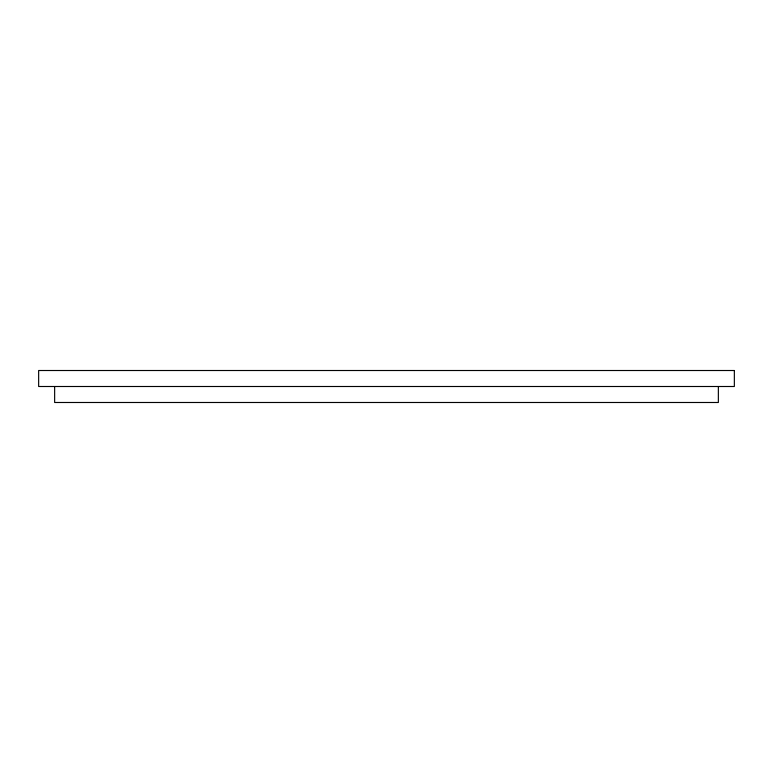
<?xml version="1.0" encoding="UTF-8"?>
<svg xmlns="http://www.w3.org/2000/svg" width="773" height="773" viewBox="0 0 773 773"><rect width="100%" height="100%" fill="white"/><g stroke="black" fill="none" stroke-linecap="round" stroke-linejoin="round"><path stroke-width="1.16" d="M718.359 386.5L718.359 402.491L54.641 402.491L54.641 386.5M734.35 370.509L38.65 370.509L38.65 386.5L734.35 386.5L734.35 370.509"/></g></svg>
